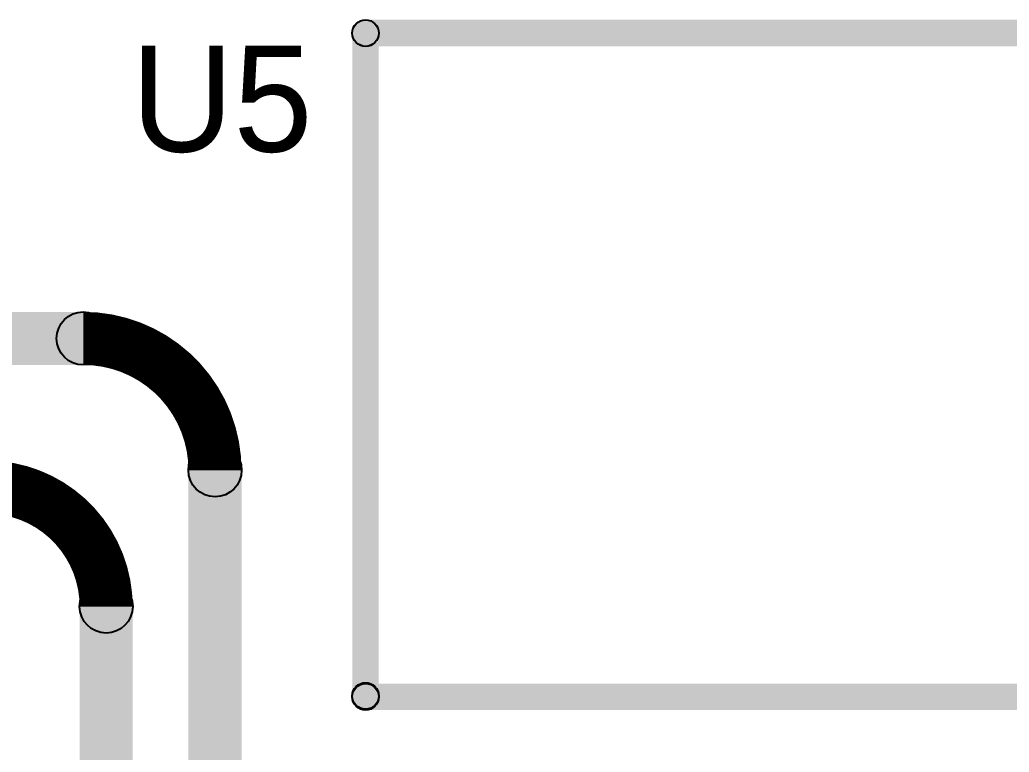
# Model space of a CAD drawing. Header units: millimetres. Extents: x 3.07 to 5.81, y 1.29 to 3.84.
# Drawn here: x 4.7245 to 5.0972, y 3.5391 to 3.815 of the extents above; entities that cross this region are included whole.
import ezdxf

# ---------------------------------------------------------------- set-up
doc = ezdxf.new("R2010")
doc.units = ezdxf.units.MM
doc.header["$MEASUREMENT"] = 0
doc.layers.add('BottomLayer', color=5, linetype='Continuous')
doc.layers.add('TopOverlay', color=2, linetype='Continuous')

# ---------------------------------------------------------------- blocks, each defined once
blk = doc.blocks.new('ESP32_WROOM_32__16MB__16')
at = {"layer": 'TopOverlay'}
h = blk.add_hatch(color=2, dxfattribs=at)
edge = h.paths.add_edge_path()
edge.add_arc((-0.35565, 0.64467), 0.005, 0, 360)
h = blk.add_hatch(color=2, dxfattribs=at)
edge = h.paths.add_edge_path()
edge.add_arc((-0.35565, 0.64467), 0.005, 0, 360)
h = blk.add_hatch(color=2, dxfattribs=at)
edge = h.paths.add_edge_path()
edge.add_arc((-0.35564, 0.64469), 0.005, 0, 360)
h = blk.add_hatch(color=2, dxfattribs=at)
edge = h.paths.add_edge_path()
edge.add_arc((-0.35564, 0.64469), 0.005, 0, 360)
h = blk.add_hatch(color=2, dxfattribs=at)
edge = h.paths.add_edge_path()
edge.add_arc((-0.35564, 0.64468), 0.005, 0, 360)
h = blk.add_hatch(color=2, dxfattribs=at)
edge = h.paths.add_edge_path()
edge.add_arc((-0.35564, 0.64468), 0.005, 0, 360)
for points in [[(-0.35564, 0.63969), (-0.35564, 0.64969), (0.36481, 0.64969), (0.36481, 0.63969)], [(-0.35211, 0.64113), (-0.35918, 0.6482), (-0.35917, 0.64821), (-0.3521, 0.64114)], [(-0.35065, 0.395), (-0.36065, 0.395), (-0.36065, 0.64467), (-0.35065, 0.64467)], [(-0.35064, 0.64468), (-0.36064, 0.64468), (-0.36064, 0.64469), (-0.35064, 0.64469)], [(-0.35565, 0.38969), (-0.35565, 0.39969), (0.36535, 0.39969), (0.36535, 0.38969)]]:
    blk.add_hatch(color=2, dxfattribs=at).paths.add_polyline_path(points)
h = blk.add_hatch(color=2, dxfattribs=at)
edge = h.paths.add_edge_path()
edge.add_arc((-0.35565, 0.395), 0.005, 0, 360)
h = blk.add_hatch(color=2, dxfattribs=at)
edge = h.paths.add_edge_path()
edge.add_arc((-0.35565, 0.39469), 0.005, 0, 360)
for centre in [(-0.35565, 0.64467), (-0.35565, 0.64467), (-0.35564, 0.64469), (-0.35564, 0.64469), (-0.35564, 0.64468), (-0.35564, 0.64468), (-0.35565, 0.395), (-0.35565, 0.39469)]:
    blk.add_circle(centre, 0.005, dxfattribs=at)

msp = doc.modelspace()

# ---------------------------------------------------------------- hatches: boundary and pattern name
at = {"layer": 'BottomLayer'}
for points in [[(4.24, 3.685), (4.24, 3.705), (4.74834, 3.705), (4.74834, 3.685)], [(4.808, 3.461), (4.788, 3.461), (4.788, 3.64534), (4.808, 3.64534)], [(4.767, 3.255), (4.747, 3.255), (4.747, 3.594), (4.767, 3.594)]]:
    msp.add_hatch(color=5, dxfattribs=at).paths.add_polyline_path(points)
h = msp.add_hatch(color=5, dxfattribs=at)
edge = h.paths.add_edge_path()
edge.add_arc((4.74834, 3.695), 0.01, 0, 360)
h = msp.add_hatch(color=5, dxfattribs=at)
edge = h.paths.add_edge_path()
edge.add_arc((4.74834, 3.695), 0.01, 0, 360)
h = msp.add_hatch(color=5, dxfattribs=at)
edge = h.paths.add_edge_path()
edge.add_arc((4.798, 3.64534), 0.01, 0, 360)
h = msp.add_hatch(color=5, dxfattribs=at)
edge = h.paths.add_edge_path()
edge.add_arc((4.798, 3.64534), 0.01, 0, 360)
h = msp.add_hatch(color=5, dxfattribs=at)
edge = h.paths.add_edge_path()
edge.add_arc((4.757, 3.594), 0.01, 0, 360)
h = msp.add_hatch(color=5, dxfattribs=at)
edge = h.paths.add_edge_path()
edge.add_arc((4.757, 3.594), 0.01, 0, 360)

# ---------------------------------------------------------------- linework, layer by layer
at = {"layer": 'BottomLayer', "const_width": 0.02}
for points in [[(4.74834, 3.695, -0.414214), (4.798, 3.64534)], [(4.712, 3.639, -0.414214), (4.757, 3.594)]]:
    msp.add_lwpolyline(points, format="xyb", dxfattribs=at)
at = {"layer": 'BottomLayer'}
for centre in [(4.74834, 3.695), (4.74834, 3.695), (4.798, 3.64534), (4.798, 3.64534), (4.757, 3.594), (4.757, 3.594)]:
    msp.add_circle(centre, 0.01, dxfattribs=at)

# ---------------------------------------------------------------- block references
msp.add_blockref('ESP32_WROOM_32__16MB__16', (5.21035, 3.16531))

# ---------------------------------------------------------------- texts
at = {"layer": 'TopOverlay'}
msp.add_text('U5', height=0.04, dxfattribs=at).set_placement((4.76635, 3.76531))

doc.saveas('drawing.dxf')
